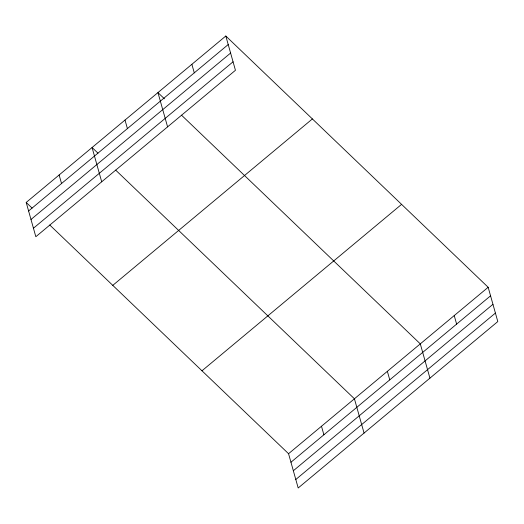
<?xml version="1.0" encoding="UTF-8"?>
<svg xmlns="http://www.w3.org/2000/svg" width="524" height="524" viewBox="0 0 524 524"><rect width="100%" height="100%" fill="white"/><g stroke="black" fill="none" stroke-linecap="round" stroke-linejoin="round"><path stroke-width="0.79" d="M225.811 36.012L235.446 70.288L35.835 236.717L26.2 202.441L225.811 36.012L488.165 287.283L497.8 321.559L298.189 487.988L288.554 453.712L49.76 225.006M28.597 210.982L228.215 44.553M30.988 219.477L230.599 53.048M33.444 228.228L233.062 61.799M112.778 285.364L312.389 118.928M201.976 370.789L401.587 204.36M288.554 453.712L488.165 287.283M290.951 462.247L490.562 295.818M293.342 470.742L492.953 304.313M295.798 479.493L495.416 313.064M164.425 98.807L157.947 92.597L167.582 126.873M181.501 115.162L420.294 343.868L429.929 378.145M97.962 153.165L92.073 147.519L101.708 181.795M115.634 170.084L354.427 398.79L364.062 433.066M26.2 202.441L32.088 208.087M454.229 315.572L456.633 324.114M387.36 371.326L389.758 379.867M321.487 426.248L323.891 434.789M191.876 64.308L194.28 72.843M125.007 120.062L127.411 128.596M59.133 174.983L61.537 183.524"/></g></svg>
